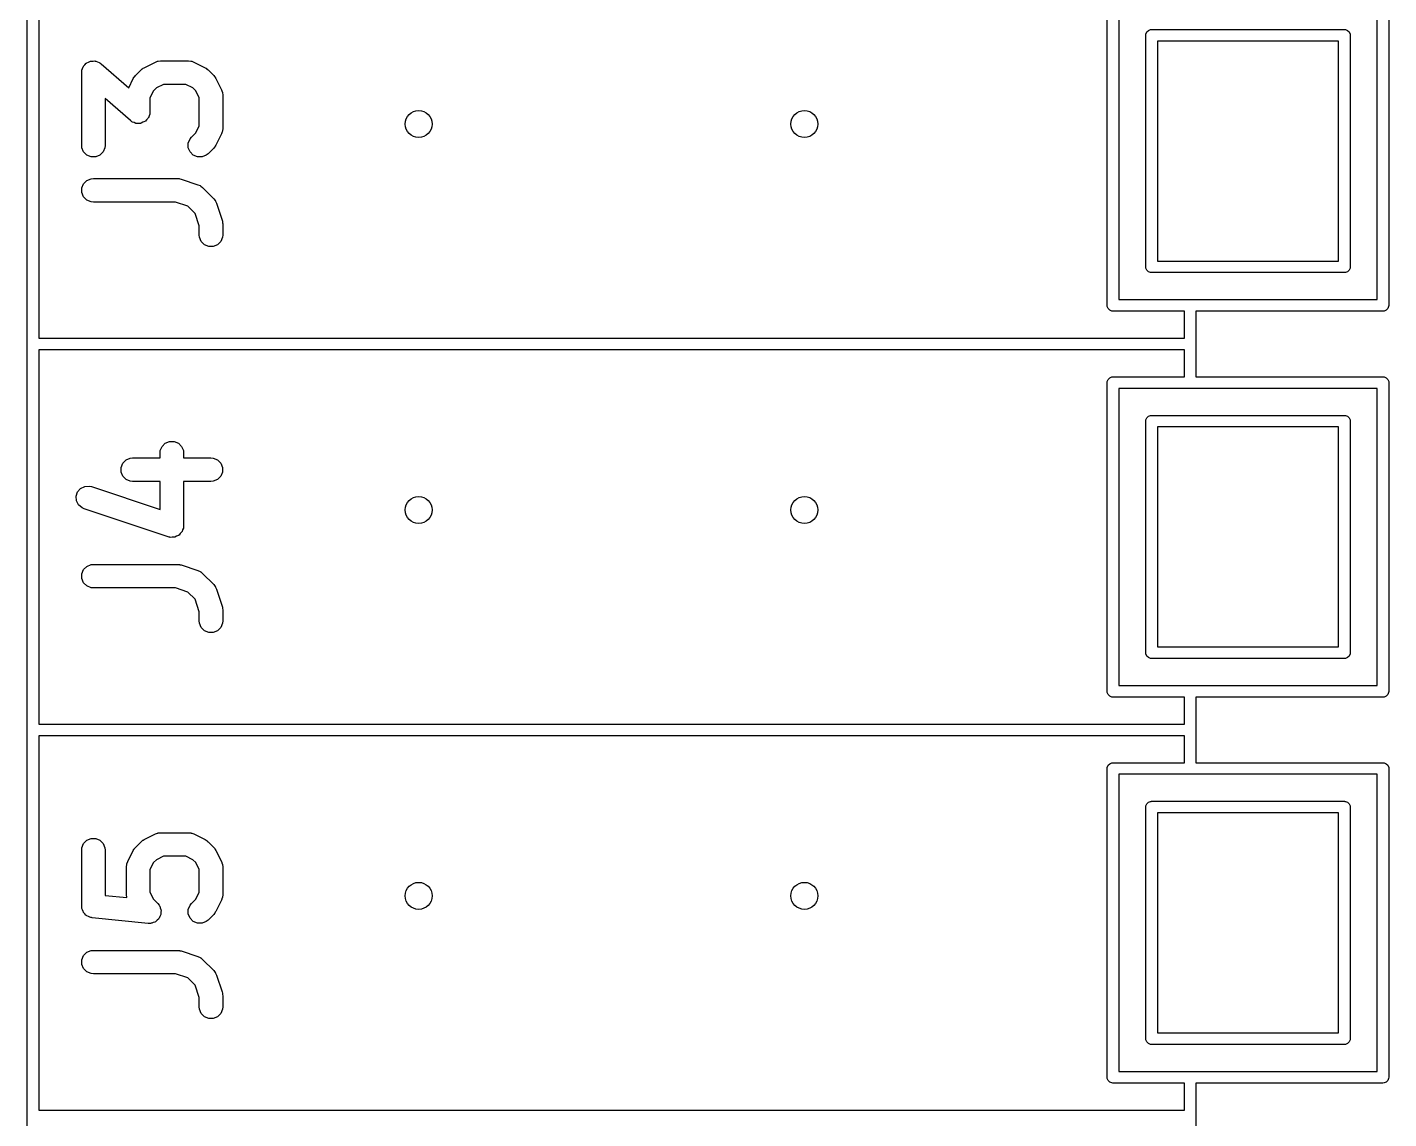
# Model space of a CAD drawing. Extents: x 0.23 to 2.98, y 0.39 to 3.79.
# Drawn here: x 0.23 to 0.925, y 2.388 to 2.945 of the extents above; entities that cross this region are included whole.
import ezdxf

# ---------------------------------------------------------------- set-up
doc = ezdxf.new("R2010")
doc.units = 0
doc.header["$MEASUREMENT"] = 0
doc.layers.add('BLACK', color=7, linetype='CONTINUOUS')

msp = doc.modelspace()

# ---------------------------------------------------------------- linework, layer by layer
at = {"layer": 'BLACK', "linetype": 'CONTINUOUS'}
for p, q in [((0.23044, 2.78323), (0.23044, 2.98008)), ((0.23634, 2.97713), (0.23634, 2.78618)), ((0.78162, 2.80291), (0.78162, 2.96039)), ((0.92532, 2.96039), (0.92532, 2.80291)), ((0.78752, 2.95744), (0.78752, 2.80587)), ((0.91942, 2.80587), (0.91942, 2.95744)), ((0.80131, 2.94075), (0.80136, 2.94132)), ((0.80131, 2.82256), (0.80131, 2.94075)), ((0.80136, 2.94132), (0.8018, 2.94239)), ((0.8018, 2.94239), (0.80262, 2.9432)), ((0.80262, 2.9432), (0.80368, 2.94364)), ((0.80368, 2.94364), (0.80408, 2.94364)), ((0.80408, 2.94364), (0.80426, 2.94366)), ((0.80426, 2.94366), (0.90268, 2.94366)), ((0.90268, 2.94366), (0.90286, 2.94364)), ((0.90286, 2.94364), (0.90326, 2.94364)), ((0.90326, 2.94364), (0.90432, 2.9432)), ((0.90432, 2.9432), (0.90514, 2.94239)), ((0.90514, 2.94239), (0.90558, 2.94132)), ((0.90558, 2.94132), (0.90563, 2.94075)), ((0.90563, 2.94075), (0.90563, 2.82256)), ((0.80721, 2.93776), (0.80721, 2.82555)), ((0.89973, 2.93776), (0.80721, 2.93776)), ((0.89973, 2.82555), (0.89973, 2.93776)), ((0.25923, 2.92499), (0.25992, 2.92568)), ((0.25992, 2.92568), (0.26057, 2.92641)), ((0.26057, 2.92641), (0.26075, 2.9265)), ((0.26075, 2.9265), (0.26089, 2.92664)), ((0.26089, 2.92664), (0.26179, 2.92702)), ((0.26179, 2.92702), (0.26266, 2.92745)), ((0.26266, 2.92745), (0.26287, 2.92746)), ((0.26287, 2.92746), (0.26305, 2.92754)), ((0.26305, 2.92754), (0.26403, 2.92754)), ((0.26403, 2.92754), (0.265, 2.9276)), ((0.265, 2.9276), (0.26519, 2.92754)), ((0.26519, 2.92754), (0.26539, 2.92754)), ((0.26539, 2.92754), (0.26629, 2.92717)), ((0.26629, 2.92717), (0.26722, 2.92685)), ((0.26722, 2.92685), (0.26745, 2.92669)), ((0.26745, 2.92669), (0.26756, 2.92664)), ((0.26756, 2.92664), (0.26767, 2.92653)), ((0.26767, 2.92653), (0.26817, 2.92617)), ((0.26817, 2.92617), (0.28221, 2.91389)), ((0.29011, 2.92416), (0.29583, 2.92702)), ((0.29583, 2.92702), (0.29692, 2.92744)), ((0.29692, 2.92744), (0.29714, 2.92746)), ((0.29714, 2.92746), (0.29734, 2.92754)), ((0.29734, 2.92754), (0.29851, 2.92765)), ((0.29851, 2.92765), (0.3128, 2.92765)), ((0.3128, 2.92765), (0.31397, 2.92754)), ((0.31397, 2.92754), (0.31416, 2.92746)), ((0.31416, 2.92746), (0.31438, 2.92744)), ((0.31438, 2.92744), (0.31548, 2.92702)), ((0.31548, 2.92702), (0.32119, 2.92416)), ((0.25822, 2.92165), (0.25828, 2.92227)), ((0.25822, 2.88451), (0.25822, 2.92165)), ((0.25827, 2.92243), (0.25831, 2.92254)), ((0.25828, 2.92227), (0.25827, 2.92243)), ((0.25831, 2.92254), (0.25834, 2.92282)), ((0.25834, 2.92282), (0.25871, 2.92372)), ((0.25871, 2.92372), (0.25902, 2.92465)), ((0.25902, 2.92465), (0.25916, 2.9248)), ((0.25916, 2.9248), (0.25923, 2.92499)), ((0.28221, 2.91389), (0.28457, 2.91862)), ((0.28457, 2.91862), (0.28489, 2.91913)), ((0.28489, 2.91913), (0.28495, 2.91927)), ((0.28495, 2.91927), (0.28508, 2.91944)), ((0.28508, 2.91944), (0.2852, 2.91962)), ((0.2852, 2.91962), (0.28532, 2.91972)), ((0.28532, 2.91972), (0.2857, 2.92018)), ((0.2857, 2.92018), (0.28855, 2.92304)), ((0.28855, 2.92304), (0.28901, 2.92342)), ((0.28901, 2.92342), (0.28912, 2.92354)), ((0.28912, 2.92354), (0.2893, 2.92365)), ((0.2893, 2.92365), (0.28946, 2.92379)), ((0.28946, 2.92379), (0.28961, 2.92385)), ((0.28961, 2.92385), (0.29011, 2.92416)), ((0.32119, 2.92416), (0.3217, 2.92385)), ((0.3217, 2.92385), (0.32184, 2.92379)), ((0.32184, 2.92379), (0.32201, 2.92365)), ((0.32201, 2.92365), (0.32219, 2.92354)), ((0.32219, 2.92354), (0.32229, 2.92342)), ((0.32229, 2.92342), (0.32275, 2.92304)), ((0.32275, 2.92304), (0.32561, 2.92018)), ((0.32561, 2.92018), (0.32599, 2.91972)), ((0.32599, 2.91972), (0.32611, 2.91962)), ((0.32611, 2.91962), (0.32622, 2.91944)), ((0.32622, 2.91944), (0.32636, 2.91927)), ((0.32636, 2.91927), (0.32642, 2.91913)), ((0.32642, 2.91913), (0.32673, 2.91862)), ((0.32673, 2.91862), (0.32959, 2.91291)), ((0.29487, 2.91239), (0.29308, 2.90881)), ((0.29635, 2.91387), (0.29487, 2.91239)), ((0.29993, 2.91565), (0.29635, 2.91387)), ((0.31138, 2.91565), (0.29993, 2.91565)), ((0.31496, 2.91387), (0.31138, 2.91565)), ((0.31644, 2.91239), (0.31496, 2.91387)), ((0.31822, 2.90881), (0.31644, 2.91239)), ((0.32959, 2.91291), (0.33001, 2.91181)), ((0.33001, 2.91181), (0.33003, 2.91159)), ((0.33003, 2.91159), (0.33011, 2.9114)), ((0.28313, 2.89714), (0.27022, 2.90843)), ((0.27022, 2.90843), (0.27022, 2.88451)), ((0.29308, 2.90881), (0.29308, 2.90165)), ((0.31822, 2.8945), (0.31822, 2.90881)), ((0.33011, 2.9114), (0.33022, 2.91023)), ((0.33022, 2.91023), (0.33022, 2.89308)), ((0.29207, 2.89832), (0.29138, 2.89763)), ((0.29215, 2.89851), (0.29207, 2.89832)), ((0.29228, 2.89866), (0.29215, 2.89851)), ((0.29259, 2.89958), (0.29228, 2.89866)), ((0.29297, 2.90048), (0.29259, 2.89958)), ((0.29299, 2.90077), (0.29297, 2.90048)), ((0.29303, 2.90088), (0.29299, 2.90077)), ((0.29308, 2.90165), (0.29302, 2.90103)), ((0.29302, 2.90103), (0.29303, 2.90088)), ((0.28364, 2.89678), (0.28313, 2.89714)), ((0.28375, 2.89666), (0.28364, 2.89678)), ((0.28385, 2.89662), (0.28375, 2.89666)), ((0.28409, 2.89645), (0.28385, 2.89662)), ((0.28501, 2.89614), (0.28409, 2.89645)), ((0.28591, 2.89577), (0.28501, 2.89614)), ((0.28611, 2.89577), (0.28591, 2.89577)), ((0.2863, 2.8957), (0.28611, 2.89577)), ((0.28728, 2.89577), (0.2863, 2.8957)), ((0.28825, 2.89577), (0.28728, 2.89577)), ((0.28844, 2.89585), (0.28825, 2.89577)), ((0.28864, 2.89586), (0.28844, 2.89585)), ((0.28951, 2.89629), (0.28864, 2.89586)), ((0.29041, 2.89666), (0.28951, 2.89629)), ((0.29056, 2.89681), (0.29041, 2.89666)), ((0.29074, 2.8969), (0.29056, 2.89681)), ((0.29138, 2.89763), (0.29074, 2.8969)), ((0.31427, 2.88875), (0.31644, 2.89092)), ((0.31644, 2.89092), (0.31822, 2.8945)), ((0.33001, 2.8915), (0.32959, 2.8904)), ((0.33003, 2.89171), (0.33001, 2.8915)), ((0.33011, 2.89191), (0.33003, 2.89171)), ((0.33022, 2.89308), (0.33011, 2.89191)), ((0.25834, 2.88334), (0.25822, 2.88451)), ((0.27022, 2.88451), (0.27011, 2.88334)), ((0.31262, 2.88568), (0.31352, 2.88784)), ((0.31262, 2.88334), (0.31262, 2.88568)), ((0.31352, 2.88784), (0.31427, 2.88875)), ((0.32622, 2.88387), (0.32611, 2.88369)), ((0.32636, 2.88403), (0.32622, 2.88387)), ((0.32642, 2.88418), (0.32636, 2.88403)), ((0.32673, 2.88468), (0.32642, 2.88418)), ((0.32959, 2.8904), (0.32673, 2.88468)), ((0.25923, 2.88118), (0.25834, 2.88334)), ((0.26089, 2.87952), (0.25923, 2.88118)), ((0.26305, 2.87863), (0.26089, 2.87952)), ((0.26539, 2.87863), (0.26305, 2.87863)), ((0.26756, 2.87952), (0.26539, 2.87863)), ((0.26921, 2.88118), (0.26756, 2.87952)), ((0.27011, 2.88334), (0.26921, 2.88118)), ((0.31352, 2.88118), (0.31262, 2.88334)), ((0.31518, 2.87952), (0.31352, 2.88118)), ((0.31734, 2.87863), (0.31518, 2.87952)), ((0.31968, 2.87863), (0.31734, 2.87863)), ((0.32184, 2.87952), (0.31968, 2.87863)), ((0.32275, 2.88027), (0.32184, 2.87952)), ((0.32561, 2.88313), (0.32275, 2.88027)), ((0.32599, 2.88359), (0.32561, 2.88313)), ((0.32611, 2.88369), (0.32599, 2.88359)), ((0.25834, 2.86282), (0.25923, 2.86499)), ((0.25923, 2.86499), (0.26089, 2.86664)), ((0.26089, 2.86664), (0.26305, 2.86754)), ((0.26305, 2.86754), (0.26422, 2.86765)), ((0.26422, 2.86765), (0.30708, 2.86765)), ((0.30708, 2.86765), (0.30767, 2.8676)), ((0.30767, 2.8676), (0.30783, 2.86761)), ((0.30783, 2.86761), (0.30804, 2.86756)), ((0.30804, 2.86756), (0.30825, 2.86754)), ((0.30825, 2.86754), (0.3084, 2.86748)), ((0.3084, 2.86748), (0.30898, 2.86735)), ((0.30898, 2.86735), (0.31755, 2.86449)), ((0.31755, 2.86449), (0.31862, 2.86401)), ((0.31862, 2.86401), (0.31879, 2.86387)), ((0.31879, 2.86387), (0.31899, 2.86379)), ((0.31899, 2.86379), (0.31989, 2.86304)), ((0.31989, 2.86304), (0.32561, 2.85732)), ((0.25834, 2.86048), (0.25834, 2.86282)), ((0.25923, 2.85832), (0.25834, 2.86048)), ((0.26089, 2.85666), (0.25923, 2.85832)), ((0.26305, 2.85577), (0.26089, 2.85666)), ((0.32561, 2.85732), (0.32636, 2.85642)), ((0.32636, 2.85642), (0.32644, 2.85622)), ((0.32644, 2.85622), (0.32658, 2.85605)), ((0.32658, 2.85605), (0.32706, 2.85498)), ((0.26422, 2.85565), (0.26305, 2.85577)), ((0.30611, 2.85565), (0.26422, 2.85565)), ((0.31241, 2.85355), (0.30611, 2.85565)), ((0.31612, 2.84984), (0.31241, 2.85355)), ((0.31822, 2.84354), (0.31612, 2.84984)), ((0.32706, 2.85498), (0.32992, 2.84641)), ((0.31822, 2.8388), (0.31822, 2.84354)), ((0.32992, 2.84641), (0.33005, 2.84583)), ((0.33005, 2.84583), (0.33011, 2.84568)), ((0.33011, 2.84568), (0.33013, 2.84547)), ((0.33013, 2.84547), (0.33018, 2.84526)), ((0.33018, 2.84526), (0.33017, 2.8451)), ((0.33017, 2.8451), (0.33022, 2.84451)), ((0.33022, 2.84451), (0.33022, 2.8388)), ((0.31834, 2.83763), (0.31822, 2.8388)), ((0.31923, 2.83546), (0.31834, 2.83763)), ((0.32089, 2.83381), (0.31923, 2.83546)), ((0.32921, 2.83546), (0.32756, 2.83381)), ((0.33011, 2.83763), (0.32921, 2.83546)), ((0.33022, 2.8388), (0.33011, 2.83763)), ((0.32305, 2.83291), (0.32089, 2.83381)), ((0.32539, 2.83291), (0.32305, 2.83291)), ((0.32756, 2.83381), (0.32539, 2.83291)), ((0.80136, 2.82198), (0.80131, 2.82256)), ((0.8018, 2.82092), (0.80136, 2.82198)), ((0.80721, 2.82555), (0.89973, 2.82555)), ((0.90558, 2.82198), (0.90514, 2.82092)), ((0.90563, 2.82256), (0.90558, 2.82198)), ((0.80262, 2.8201), (0.8018, 2.82092)), ((0.80368, 2.81966), (0.80262, 2.8201)), ((0.80408, 2.81966), (0.80368, 2.81966)), ((0.80426, 2.81965), (0.80408, 2.81966)), ((0.90268, 2.81965), (0.80426, 2.81965)), ((0.90286, 2.81966), (0.90268, 2.81965)), ((0.90326, 2.81966), (0.90286, 2.81966)), ((0.90432, 2.8201), (0.90326, 2.81966)), ((0.90514, 2.82092), (0.90432, 2.8201)), ((0.78167, 2.80234), (0.78162, 2.80291)), ((0.78212, 2.80127), (0.78167, 2.80234)), ((0.78293, 2.80046), (0.78212, 2.80127)), ((0.78399, 2.80002), (0.78293, 2.80046)), ((0.78752, 2.80587), (0.91942, 2.80587)), ((0.92401, 2.80046), (0.92295, 2.80002)), ((0.92483, 2.80127), (0.92401, 2.80046)), ((0.92527, 2.80234), (0.92483, 2.80127)), ((0.92532, 2.80291), (0.92527, 2.80234)), ((0.78457, 2.79996), (0.78399, 2.80002)), ((0.82099, 2.79996), (0.78457, 2.79996)), ((0.82099, 2.78618), (0.82099, 2.79996)), ((0.92237, 2.79996), (0.82689, 2.79996)), ((0.82689, 2.79996), (0.82689, 2.78323)), ((0.92295, 2.80002), (0.92237, 2.79996)), ((0.23044, 2.58638), (0.23044, 2.78323)), ((0.23634, 2.78618), (0.58772, 2.78618)), ((0.23634, 2.78028), (0.23634, 2.58933)), ((0.58772, 2.78028), (0.23634, 2.78028)), ((0.58772, 2.78618), (0.82099, 2.78618)), ((0.82099, 2.78028), (0.58772, 2.78028)), ((0.82099, 2.7665), (0.82099, 2.78028)), ((0.82689, 2.78323), (0.82689, 2.7665)), ((0.78212, 2.76518), (0.78293, 2.766)), ((0.78293, 2.766), (0.78399, 2.76644)), ((0.78399, 2.76644), (0.78457, 2.7665)), ((0.78457, 2.7665), (0.82099, 2.7665)), ((0.82689, 2.7665), (0.92241, 2.7665)), ((0.92241, 2.7665), (0.92298, 2.76644)), ((0.92298, 2.76644), (0.92405, 2.766)), ((0.92405, 2.766), (0.92486, 2.76518)), ((0.78162, 2.76354), (0.78167, 2.76412)), ((0.78162, 2.60606), (0.78162, 2.76354)), ((0.78167, 2.76412), (0.78212, 2.76518)), ((0.78752, 2.76059), (0.78752, 2.60902)), ((0.91942, 2.76059), (0.78752, 2.76059)), ((0.91942, 2.60902), (0.91942, 2.76059)), ((0.92486, 2.76518), (0.9253, 2.76412)), ((0.9253, 2.76412), (0.9253, 2.76376)), ((0.9253, 2.76376), (0.92532, 2.76354)), ((0.92532, 2.76354), (0.92532, 2.60606)), ((0.80136, 2.74447), (0.8018, 2.74554)), ((0.8018, 2.74554), (0.80262, 2.74635)), ((0.80262, 2.74635), (0.80368, 2.74679)), ((0.80368, 2.74679), (0.80408, 2.74679)), ((0.80408, 2.74679), (0.80426, 2.74681)), ((0.80426, 2.74681), (0.90268, 2.74681)), ((0.90268, 2.74681), (0.90286, 2.74679)), ((0.90286, 2.74679), (0.90326, 2.74679)), ((0.90326, 2.74679), (0.90432, 2.74635)), ((0.90432, 2.74635), (0.90514, 2.74554)), ((0.90514, 2.74554), (0.90558, 2.74447)), ((0.80131, 2.7439), (0.80136, 2.74447)), ((0.80131, 2.62571), (0.80131, 2.7439)), ((0.80721, 2.74091), (0.80721, 2.6287)), ((0.89973, 2.74091), (0.80721, 2.74091)), ((0.89973, 2.6287), (0.89973, 2.74091)), ((0.90558, 2.74447), (0.90563, 2.7439)), ((0.90563, 2.7439), (0.90563, 2.62571)), ((0.29834, 2.72883), (0.29923, 2.73099)), ((0.29923, 2.73099), (0.30089, 2.73265)), ((0.30089, 2.73265), (0.30305, 2.73355)), ((0.30305, 2.73355), (0.30539, 2.73355)), ((0.30539, 2.73355), (0.30756, 2.73265)), ((0.30756, 2.73265), (0.30921, 2.73099)), ((0.30921, 2.73099), (0.31011, 2.72883)), ((0.27923, 2.72242), (0.28089, 2.72408)), ((0.28089, 2.72408), (0.28305, 2.72497)), ((0.28305, 2.72497), (0.28422, 2.72509)), ((0.28422, 2.72509), (0.29822, 2.72509)), ((0.29822, 2.72766), (0.29834, 2.72883)), ((0.29822, 2.72509), (0.29822, 2.72766)), ((0.31011, 2.72883), (0.31022, 2.72766)), ((0.31022, 2.72766), (0.31022, 2.72509)), ((0.31022, 2.72509), (0.32422, 2.72509)), ((0.32422, 2.72509), (0.32539, 2.72497)), ((0.32539, 2.72497), (0.32756, 2.72408)), ((0.32756, 2.72408), (0.32921, 2.72242)), ((0.27834, 2.72026), (0.27923, 2.72242)), ((0.27834, 2.71792), (0.27834, 2.72026)), ((0.27923, 2.71576), (0.27834, 2.71792)), ((0.32921, 2.72242), (0.33011, 2.72026)), ((0.33011, 2.71792), (0.32921, 2.71576)), ((0.33011, 2.72026), (0.33011, 2.71792)), ((0.25769, 2.70954), (0.25978, 2.71059)), ((0.25978, 2.71059), (0.26212, 2.71076)), ((0.26212, 2.71076), (0.26326, 2.7105)), ((0.26326, 2.7105), (0.29822, 2.69884)), ((0.28089, 2.7141), (0.27923, 2.71576)), ((0.28305, 2.7132), (0.28089, 2.7141)), ((0.28422, 2.71309), (0.28305, 2.7132)), ((0.29822, 2.71309), (0.28422, 2.71309)), ((0.29822, 2.69884), (0.29822, 2.71309)), ((0.32422, 2.71309), (0.31022, 2.71309)), ((0.31022, 2.71309), (0.31022, 2.69052)), ((0.32539, 2.7132), (0.32422, 2.71309)), ((0.32756, 2.7141), (0.32539, 2.7132)), ((0.32921, 2.71576), (0.32756, 2.7141)), ((0.25541, 2.70555), (0.25615, 2.70777)), ((0.25558, 2.70322), (0.25541, 2.70555)), ((0.25663, 2.70112), (0.25558, 2.70322)), ((0.25615, 2.70777), (0.25769, 2.70954)), ((0.2584, 2.69959), (0.25663, 2.70112)), ((0.25947, 2.69911), (0.2584, 2.69959)), ((0.30233, 2.68483), (0.25947, 2.69911)), ((0.31011, 2.68935), (0.30974, 2.68846)), ((0.31014, 2.68965), (0.31011, 2.68935)), ((0.31018, 2.68977), (0.31014, 2.68965)), ((0.31022, 2.69052), (0.31017, 2.68993)), ((0.31017, 2.68993), (0.31018, 2.68977)), ((0.30291, 2.68469), (0.30233, 2.68483)), ((0.30305, 2.68463), (0.30291, 2.68469)), ((0.30317, 2.68463), (0.30305, 2.68463)), ((0.30347, 2.68456), (0.30317, 2.68463)), ((0.30443, 2.68463), (0.30347, 2.68456)), ((0.30539, 2.68463), (0.30443, 2.68463)), ((0.30559, 2.68472), (0.30539, 2.68463)), ((0.30581, 2.68473), (0.30559, 2.68472)), ((0.30667, 2.68516), (0.30581, 2.68473)), ((0.30756, 2.68553), (0.30667, 2.68516)), ((0.30771, 2.68568), (0.30756, 2.68553)), ((0.3079, 2.68578), (0.30771, 2.68568)), ((0.30853, 2.6865), (0.3079, 2.68578)), ((0.30921, 2.68718), (0.30853, 2.6865)), ((0.30929, 2.68738), (0.30921, 2.68718)), ((0.30944, 2.68755), (0.30929, 2.68738)), ((0.30974, 2.68846), (0.30944, 2.68755)), ((0.25923, 2.66814), (0.26089, 2.66979)), ((0.26089, 2.66979), (0.26305, 2.67069)), ((0.26305, 2.67069), (0.26422, 2.6708)), ((0.26422, 2.6708), (0.30708, 2.6708)), ((0.30708, 2.6708), (0.30767, 2.67074)), ((0.30767, 2.67074), (0.30783, 2.67076)), ((0.30783, 2.67076), (0.30804, 2.67071)), ((0.30804, 2.67071), (0.30825, 2.67069)), ((0.30825, 2.67069), (0.3084, 2.67063)), ((0.3084, 2.67063), (0.30898, 2.6705)), ((0.30898, 2.6705), (0.31755, 2.66764)), ((0.25834, 2.66597), (0.25923, 2.66814)), ((0.25834, 2.66363), (0.25834, 2.66597)), ((0.25923, 2.66147), (0.25834, 2.66363)), ((0.26089, 2.65981), (0.25923, 2.66147)), ((0.31755, 2.66764), (0.31862, 2.66716)), ((0.31862, 2.66716), (0.31879, 2.66702)), ((0.31879, 2.66702), (0.31899, 2.66693)), ((0.31899, 2.66693), (0.31989, 2.66619)), ((0.31989, 2.66619), (0.32561, 2.66047)), ((0.26305, 2.65892), (0.26089, 2.65981)), ((0.26422, 2.6588), (0.26305, 2.65892)), ((0.30611, 2.6588), (0.26422, 2.6588)), ((0.31241, 2.6567), (0.30611, 2.6588)), ((0.31612, 2.65299), (0.31241, 2.6567)), ((0.32561, 2.66047), (0.32636, 2.65957)), ((0.32636, 2.65957), (0.32644, 2.65937)), ((0.32644, 2.65937), (0.32658, 2.6592)), ((0.32658, 2.6592), (0.32706, 2.65813)), ((0.32706, 2.65813), (0.32992, 2.64956)), ((0.31822, 2.64669), (0.31612, 2.65299)), ((0.32992, 2.64956), (0.33005, 2.64898)), ((0.33005, 2.64898), (0.33011, 2.64883)), ((0.33011, 2.64883), (0.33013, 2.64862)), ((0.33013, 2.64862), (0.33018, 2.64841)), ((0.33018, 2.64841), (0.33017, 2.64825)), ((0.33017, 2.64825), (0.33022, 2.64766)), ((0.33022, 2.64766), (0.33022, 2.64195)), ((0.31822, 2.64195), (0.31822, 2.64669)), ((0.31834, 2.64078), (0.31822, 2.64195)), ((0.31923, 2.63861), (0.31834, 2.64078)), ((0.33011, 2.64078), (0.32921, 2.63861)), ((0.33022, 2.64195), (0.33011, 2.64078)), ((0.32089, 2.63696), (0.31923, 2.63861)), ((0.32305, 2.63606), (0.32089, 2.63696)), ((0.32539, 2.63606), (0.32305, 2.63606)), ((0.32756, 2.63696), (0.32539, 2.63606)), ((0.32921, 2.63861), (0.32756, 2.63696)), ((0.80721, 2.6287), (0.89973, 2.6287)), ((0.80136, 2.62513), (0.80131, 2.62571)), ((0.8018, 2.62407), (0.80136, 2.62513)), ((0.80262, 2.62325), (0.8018, 2.62407)), ((0.80368, 2.62281), (0.80262, 2.62325)), ((0.80408, 2.62281), (0.80368, 2.62281)), ((0.80426, 2.6228), (0.80408, 2.62281)), ((0.90268, 2.6228), (0.80426, 2.6228)), ((0.90286, 2.62281), (0.90268, 2.6228)), ((0.90326, 2.62281), (0.90286, 2.62281)), ((0.90432, 2.62325), (0.90326, 2.62281)), ((0.90514, 2.62407), (0.90432, 2.62325)), ((0.90558, 2.62513), (0.90514, 2.62407)), ((0.90563, 2.62571), (0.90558, 2.62513)), ((0.78167, 2.60549), (0.78162, 2.60606)), ((0.78752, 2.60902), (0.91942, 2.60902)), ((0.92532, 2.60606), (0.92527, 2.60549)), ((0.78212, 2.60442), (0.78167, 2.60549)), ((0.78293, 2.60361), (0.78212, 2.60442)), ((0.78399, 2.60317), (0.78293, 2.60361)), ((0.78457, 2.60311), (0.78399, 2.60317)), ((0.82099, 2.60311), (0.78457, 2.60311)), ((0.82099, 2.58933), (0.82099, 2.60311)), ((0.92237, 2.60311), (0.82689, 2.60311)), ((0.82689, 2.60311), (0.82689, 2.58638)), ((0.92295, 2.60317), (0.92237, 2.60311)), ((0.92401, 2.60361), (0.92295, 2.60317)), ((0.92483, 2.60442), (0.92401, 2.60361)), ((0.92527, 2.60549), (0.92483, 2.60442)), ((0.23044, 2.38953), (0.23044, 2.58638)), ((0.23634, 2.58933), (0.58772, 2.58933)), ((0.58772, 2.58933), (0.82099, 2.58933)), ((0.82689, 2.58638), (0.82689, 2.56965)), ((0.23634, 2.58343), (0.23634, 2.39248)), ((0.58772, 2.58343), (0.23634, 2.58343)), ((0.82099, 2.58343), (0.58772, 2.58343)), ((0.82099, 2.56965), (0.82099, 2.58343)), ((0.78162, 2.56669), (0.78167, 2.56727)), ((0.78162, 2.40921), (0.78162, 2.56669)), ((0.78167, 2.56727), (0.78212, 2.56833)), ((0.78212, 2.56833), (0.78293, 2.56915)), ((0.78293, 2.56915), (0.78399, 2.56959)), ((0.78399, 2.56959), (0.78457, 2.56965)), ((0.78457, 2.56965), (0.82099, 2.56965)), ((0.82689, 2.56965), (0.92241, 2.56965)), ((0.92241, 2.56965), (0.92298, 2.56959)), ((0.92298, 2.56959), (0.92405, 2.56915)), ((0.92405, 2.56915), (0.92486, 2.56833)), ((0.92486, 2.56833), (0.9253, 2.56727)), ((0.9253, 2.56727), (0.9253, 2.56691)), ((0.9253, 2.56691), (0.92532, 2.56669)), ((0.92532, 2.56669), (0.92532, 2.40921)), ((0.78752, 2.56374), (0.78752, 2.41217)), ((0.91942, 2.56374), (0.78752, 2.56374)), ((0.91942, 2.41217), (0.91942, 2.56374)), ((0.80131, 2.54705), (0.80136, 2.54762)), ((0.80131, 2.42886), (0.80131, 2.54705)), ((0.80136, 2.54762), (0.8018, 2.54869)), ((0.8018, 2.54869), (0.80262, 2.5495)), ((0.80262, 2.5495), (0.80368, 2.54994)), ((0.80368, 2.54994), (0.80408, 2.54994)), ((0.80408, 2.54994), (0.80426, 2.54996)), ((0.80426, 2.54996), (0.90268, 2.54996)), ((0.80721, 2.54406), (0.80721, 2.43185)), ((0.89973, 2.54406), (0.80721, 2.54406)), ((0.89973, 2.43185), (0.89973, 2.54406)), ((0.90268, 2.54996), (0.90286, 2.54994)), ((0.90286, 2.54994), (0.90326, 2.54994)), ((0.90326, 2.54994), (0.90432, 2.5495)), ((0.90432, 2.5495), (0.90514, 2.54869)), ((0.90514, 2.54869), (0.90558, 2.54762)), ((0.90558, 2.54762), (0.90563, 2.54705)), ((0.90563, 2.54705), (0.90563, 2.42886)), ((0.25923, 2.52843), (0.26089, 2.53008)), ((0.26089, 2.53008), (0.26305, 2.53098)), ((0.26305, 2.53098), (0.26539, 2.53098)), ((0.26539, 2.53098), (0.26756, 2.53008)), ((0.26756, 2.53008), (0.26921, 2.52843)), ((0.28855, 2.52934), (0.28901, 2.52972)), ((0.28901, 2.52972), (0.28912, 2.52984)), ((0.28912, 2.52984), (0.2893, 2.52995)), ((0.2893, 2.52995), (0.28946, 2.53008)), ((0.28946, 2.53008), (0.28961, 2.53015)), ((0.28961, 2.53015), (0.29011, 2.53046)), ((0.29011, 2.53046), (0.29583, 2.53332)), ((0.29583, 2.53332), (0.29692, 2.53374)), ((0.29692, 2.53374), (0.29714, 2.53375)), ((0.29714, 2.53375), (0.29734, 2.53384)), ((0.29734, 2.53384), (0.29851, 2.53395)), ((0.29851, 2.53395), (0.3128, 2.53395)), ((0.3128, 2.53395), (0.31397, 2.53384)), ((0.31397, 2.53384), (0.31416, 2.53375)), ((0.31416, 2.53375), (0.31438, 2.53374)), ((0.31438, 2.53374), (0.31548, 2.53332)), ((0.31548, 2.53332), (0.32119, 2.53046)), ((0.32119, 2.53046), (0.3217, 2.53015)), ((0.3217, 2.53015), (0.32184, 2.53008)), ((0.32184, 2.53008), (0.32201, 2.52995)), ((0.32201, 2.52995), (0.32219, 2.52984)), ((0.32219, 2.52984), (0.32229, 2.52972)), ((0.32229, 2.52972), (0.32275, 2.52934)), ((0.25822, 2.5251), (0.25834, 2.52627)), ((0.25822, 2.49652), (0.25822, 2.5251)), ((0.25834, 2.52627), (0.25923, 2.52843)), ((0.26921, 2.52843), (0.27011, 2.52627)), ((0.27011, 2.52627), (0.27022, 2.5251)), ((0.27022, 2.5251), (0.27022, 2.50195)), ((0.28171, 2.51921), (0.28457, 2.52492)), ((0.28457, 2.52492), (0.28489, 2.52543)), ((0.28489, 2.52543), (0.28495, 2.52557)), ((0.28495, 2.52557), (0.28508, 2.52574)), ((0.28508, 2.52574), (0.2852, 2.52592)), ((0.2852, 2.52592), (0.28532, 2.52602)), ((0.28532, 2.52602), (0.2857, 2.52648)), ((0.2857, 2.52648), (0.28855, 2.52934)), ((0.32275, 2.52934), (0.32561, 2.52648)), ((0.32561, 2.52648), (0.32599, 2.52602)), ((0.32599, 2.52602), (0.32611, 2.52592)), ((0.32611, 2.52592), (0.32622, 2.52574)), ((0.32622, 2.52574), (0.32636, 2.52557)), ((0.32636, 2.52557), (0.32642, 2.52543)), ((0.32642, 2.52543), (0.32673, 2.52492)), ((0.32673, 2.52492), (0.32959, 2.51921)), ((0.28108, 2.51652), (0.2812, 2.51769)), ((0.28108, 2.50224), (0.28108, 2.51652)), ((0.2812, 2.51769), (0.28128, 2.51789)), ((0.28128, 2.51789), (0.28129, 2.51811)), ((0.28129, 2.51811), (0.28171, 2.51921)), ((0.29487, 2.51868), (0.29308, 2.51511)), ((0.29635, 2.52016), (0.29487, 2.51868)), ((0.29993, 2.52195), (0.29635, 2.52016)), ((0.31138, 2.52195), (0.29993, 2.52195)), ((0.31496, 2.52016), (0.31138, 2.52195)), ((0.31644, 2.51868), (0.31496, 2.52016)), ((0.31822, 2.51511), (0.31644, 2.51868)), ((0.32959, 2.51921), (0.33001, 2.51811)), ((0.33001, 2.51811), (0.33003, 2.51789)), ((0.33003, 2.51789), (0.33011, 2.51769)), ((0.33011, 2.51769), (0.33022, 2.51652)), ((0.33022, 2.51652), (0.33022, 2.50224)), ((0.29308, 2.51511), (0.29308, 2.50365)), ((0.31822, 2.50365), (0.31822, 2.51511)), ((0.27022, 2.50195), (0.28128, 2.50085)), ((0.2812, 2.50107), (0.28108, 2.50224)), ((0.29308, 2.50365), (0.29487, 2.50008)), ((0.31644, 2.50008), (0.31822, 2.50365)), ((0.33022, 2.50224), (0.33011, 2.50107)), ((0.25827, 2.49609), (0.25822, 2.49652)), ((0.25825, 2.49595), (0.25827, 2.49609)), ((0.25829, 2.4958), (0.25825, 2.49595)), ((0.25834, 2.49535), (0.25829, 2.4958)), ((0.25867, 2.49454), (0.25834, 2.49535)), ((0.28128, 2.50087), (0.2812, 2.50107)), ((0.28128, 2.50085), (0.28128, 2.50087)), ((0.29487, 2.50008), (0.29704, 2.49791)), ((0.29704, 2.49791), (0.29778, 2.497)), ((0.29778, 2.497), (0.2979, 2.49672)), ((0.2979, 2.49672), (0.29809, 2.49649)), ((0.29809, 2.49649), (0.29834, 2.49565)), ((0.29834, 2.49565), (0.29868, 2.49484)), ((0.29868, 2.49484), (0.29868, 2.49454)), ((0.31262, 2.49484), (0.31352, 2.497)), ((0.31262, 2.4925), (0.31262, 2.49484)), ((0.31352, 2.497), (0.31427, 2.49791)), ((0.31427, 2.49791), (0.31644, 2.50008)), ((0.32959, 2.49956), (0.32673, 2.49384)), ((0.33001, 2.50065), (0.32959, 2.49956)), ((0.33003, 2.50087), (0.33001, 2.50065)), ((0.33011, 2.50107), (0.33003, 2.50087)), ((0.25893, 2.4937), (0.25867, 2.49454)), ((0.25912, 2.49347), (0.25893, 2.4937)), ((0.25923, 2.49319), (0.25912, 2.49347)), ((0.25985, 2.49257), (0.25923, 2.49319)), ((0.26041, 2.49189), (0.25985, 2.49257)), ((0.26068, 2.49175), (0.26041, 2.49189)), ((0.26089, 2.49154), (0.26068, 2.49175)), ((0.2617, 2.4912), (0.26089, 2.49154)), ((0.26247, 2.49079), (0.2617, 2.4912)), ((0.26292, 2.4907), (0.26247, 2.49079)), ((0.26305, 2.49064), (0.26292, 2.4907)), ((0.2632, 2.49064), (0.26305, 2.49064)), ((0.26363, 2.49055), (0.2632, 2.49064)), ((0.2922, 2.4877), (0.26363, 2.49055)), ((0.29337, 2.4877), (0.2922, 2.4877)), ((0.29366, 2.48778), (0.29337, 2.4877)), ((0.29397, 2.48778), (0.29366, 2.48778)), ((0.29478, 2.48812), (0.29397, 2.48778)), ((0.29562, 2.48837), (0.29478, 2.48812)), ((0.29585, 2.48856), (0.29562, 2.48837)), ((0.29613, 2.48868), (0.29585, 2.48856)), ((0.29675, 2.4893), (0.29613, 2.48868)), ((0.29743, 2.48985), (0.29675, 2.4893)), ((0.29757, 2.49012), (0.29743, 2.48985)), ((0.29778, 2.49033), (0.29757, 2.49012)), ((0.29812, 2.49114), (0.29778, 2.49033)), ((0.29853, 2.49192), (0.29812, 2.49114)), ((0.29856, 2.49222), (0.29853, 2.49192)), ((0.29868, 2.4925), (0.29856, 2.49222)), ((0.29868, 2.49454), (0.29877, 2.49425)), ((0.29877, 2.49425), (0.29868, 2.49337)), ((0.29868, 2.49337), (0.29868, 2.4925)), ((0.31352, 2.49033), (0.31262, 2.4925)), ((0.31518, 2.48868), (0.31352, 2.49033)), ((0.31734, 2.48778), (0.31518, 2.48868)), ((0.31968, 2.48778), (0.31734, 2.48778)), ((0.32184, 2.48868), (0.31968, 2.48778)), ((0.32275, 2.48942), (0.32184, 2.48868)), ((0.32561, 2.49228), (0.32275, 2.48942)), ((0.32599, 2.49274), (0.32561, 2.49228)), ((0.32611, 2.49285), (0.32599, 2.49274)), ((0.32622, 2.49303), (0.32611, 2.49285)), ((0.32636, 2.49319), (0.32622, 2.49303)), ((0.32642, 2.49334), (0.32636, 2.49319)), ((0.32673, 2.49384), (0.32642, 2.49334)), ((0.26089, 2.47294), (0.26305, 2.47384)), ((0.26305, 2.47384), (0.26422, 2.47395)), ((0.26422, 2.47395), (0.30708, 2.47395)), ((0.30708, 2.47395), (0.30767, 2.47389)), ((0.30767, 2.47389), (0.30783, 2.47391)), ((0.30783, 2.47391), (0.30804, 2.47386)), ((0.30804, 2.47386), (0.30825, 2.47384)), ((0.30825, 2.47384), (0.3084, 2.47378)), ((0.25834, 2.46912), (0.25923, 2.47129)), ((0.25834, 2.46678), (0.25834, 2.46912)), ((0.25923, 2.47129), (0.26089, 2.47294)), ((0.3084, 2.47378), (0.30898, 2.47364)), ((0.30898, 2.47364), (0.31755, 2.47079)), ((0.31755, 2.47079), (0.31862, 2.47031)), ((0.31862, 2.47031), (0.31879, 2.47017)), ((0.31879, 2.47017), (0.31899, 2.47008)), ((0.31899, 2.47008), (0.31989, 2.46934)), ((0.31989, 2.46934), (0.32561, 2.46362)), ((0.25923, 2.46462), (0.25834, 2.46678)), ((0.26089, 2.46296), (0.25923, 2.46462)), ((0.26305, 2.46207), (0.26089, 2.46296)), ((0.26422, 2.46195), (0.26305, 2.46207)), ((0.30611, 2.46195), (0.26422, 2.46195)), ((0.31241, 2.45985), (0.30611, 2.46195)), ((0.32561, 2.46362), (0.32636, 2.46271)), ((0.32636, 2.46271), (0.32644, 2.46252)), ((0.32644, 2.46252), (0.32658, 2.46235)), ((0.32658, 2.46235), (0.32706, 2.46128)), ((0.32706, 2.46128), (0.32992, 2.45271)), ((0.31612, 2.45614), (0.31241, 2.45985)), ((0.31822, 2.44984), (0.31612, 2.45614)), ((0.31822, 2.4451), (0.31822, 2.44984)), ((0.32992, 2.45271), (0.33005, 2.45213)), ((0.33005, 2.45213), (0.33011, 2.45198)), ((0.33011, 2.45198), (0.33013, 2.45177)), ((0.33013, 2.45177), (0.33018, 2.45156)), ((0.33018, 2.45156), (0.33017, 2.4514)), ((0.33017, 2.4514), (0.33022, 2.45081)), ((0.33022, 2.45081), (0.33022, 2.4451)), ((0.31834, 2.44393), (0.31822, 2.4451)), ((0.31923, 2.44176), (0.31834, 2.44393)), ((0.32089, 2.44011), (0.31923, 2.44176)), ((0.32305, 2.43921), (0.32089, 2.44011)), ((0.32539, 2.43921), (0.32305, 2.43921)), ((0.32756, 2.44011), (0.32539, 2.43921)), ((0.32921, 2.44176), (0.32756, 2.44011)), ((0.33011, 2.44393), (0.32921, 2.44176)), ((0.33022, 2.4451), (0.33011, 2.44393)), ((0.80136, 2.42828), (0.80131, 2.42886)), ((0.8018, 2.42722), (0.80136, 2.42828)), ((0.80262, 2.4264), (0.8018, 2.42722)), ((0.80368, 2.42596), (0.80262, 2.4264)), ((0.80408, 2.42596), (0.80368, 2.42596)), ((0.80426, 2.42594), (0.80408, 2.42596)), ((0.90268, 2.42594), (0.80426, 2.42594)), ((0.80721, 2.43185), (0.89973, 2.43185)), ((0.90286, 2.42596), (0.90268, 2.42594)), ((0.90326, 2.42596), (0.90286, 2.42596)), ((0.90432, 2.4264), (0.90326, 2.42596)), ((0.90514, 2.42722), (0.90432, 2.4264)), ((0.90558, 2.42828), (0.90514, 2.42722)), ((0.90563, 2.42886), (0.90558, 2.42828)), ((0.78752, 2.41217), (0.91942, 2.41217)), ((0.78167, 2.40864), (0.78162, 2.40921)), ((0.78212, 2.40757), (0.78167, 2.40864)), ((0.78293, 2.40676), (0.78212, 2.40757)), ((0.78399, 2.40632), (0.78293, 2.40676)), ((0.78457, 2.40626), (0.78399, 2.40632)), ((0.82099, 2.40626), (0.78457, 2.40626)), ((0.82099, 2.39248), (0.82099, 2.40626)), ((0.92237, 2.40626), (0.82689, 2.40626)), ((0.82689, 2.40626), (0.82689, 2.38953)), ((0.92295, 2.40632), (0.92237, 2.40626)), ((0.92401, 2.40676), (0.92295, 2.40632)), ((0.92483, 2.40757), (0.92401, 2.40676)), ((0.92527, 2.40864), (0.92483, 2.40757)), ((0.92532, 2.40921), (0.92527, 2.40864)), ((0.23634, 2.39248), (0.58772, 2.39248)), ((0.58772, 2.39248), (0.82099, 2.39248)), ((0.23044, 2.19268), (0.23044, 2.38953)), ((0.82689, 2.38953), (0.82689, 2.3728))]:
    msp.add_line(p, q, dxfattribs=at)
at = {"layer": 'BLACK'}
for centre in [(0.43024, 2.89543), (0.43024, 2.89543), (0.62709, 2.89543), (0.62709, 2.89543), (0.43024, 2.69858), (0.43024, 2.69858), (0.62709, 2.69858), (0.62709, 2.69858), (0.43024, 2.50173), (0.43024, 2.50173), (0.62709, 2.50173), (0.62709, 2.50173)]:
    msp.add_circle(centre, 0.00689, dxfattribs=at)

doc.saveas('drawing.dxf')
